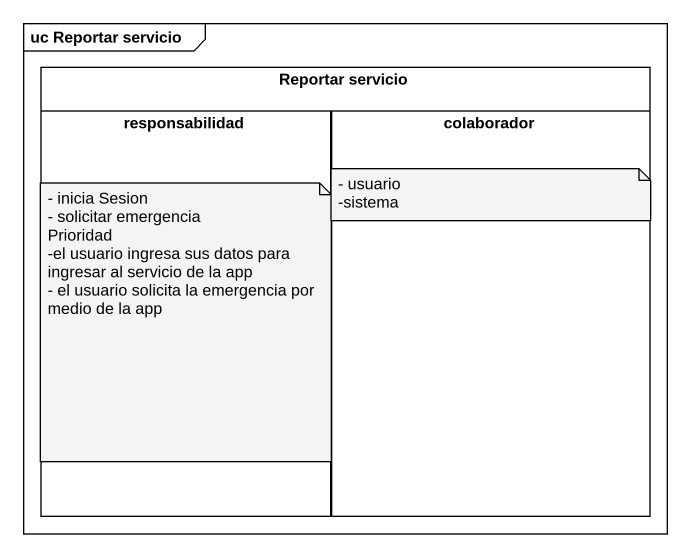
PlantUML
@startuml
mainframe uc Reportar servicio
rectangle "Reportar servicio" as Reportar_servicio {
  rectangle responsabilidad
  rectangle colaborador
}
note as N1
  - inicia Sesion
  - solicitar emergencia
  Prioridad
  -el usuario ingresa sus datos para ingresar al servicio de la app
  - el usuario solicita la emergencia por medio de la app
end note
note as N2
  - usuario
  -sistema
end note
@enduml
